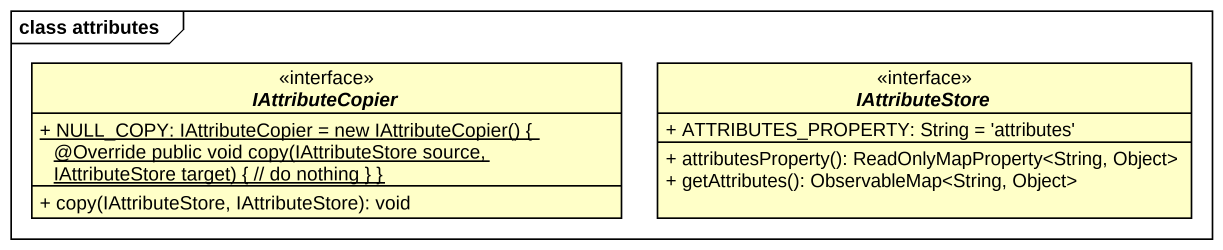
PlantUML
@startuml
mainframe class attributes
hide circle
hide empty members
skinparam classAttributeIconSize 0
interface IAttributeCopier #FFFFC8 {
  {static} {field} + NULL_COPY: IAttributeCopier = new IAttributeCopier() { @Override public void copy(IAttributeStore source, IAttributeStore target) { // do nothing } }
  + copy(IAttributeStore, IAttributeStore): void
}
interface IAttributeStore #FFFFC8 {
  + ATTRIBUTES_PROPERTY: String = 'attributes'
  + attributesProperty(): ReadOnlyMapProperty<String, Object>
  + getAttributes(): ObservableMap<String, Object>
}
@enduml
